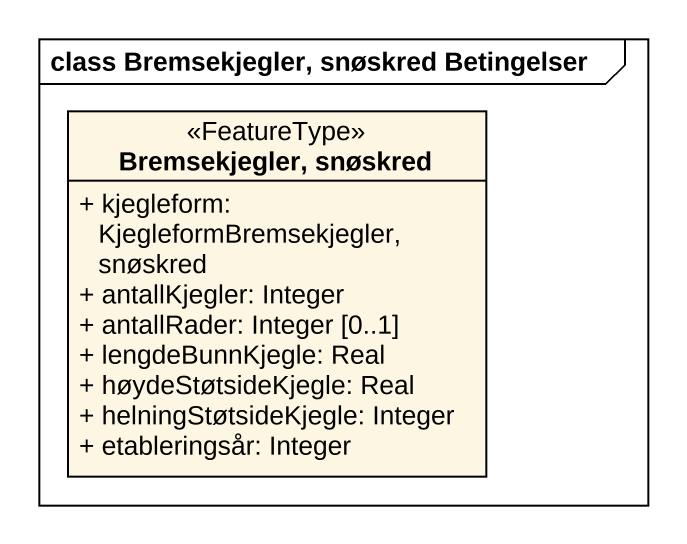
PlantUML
@startuml
mainframe class Bremsekjegler, snøskred Betingelser
hide circle
hide empty members
skinparam classAttributeIconSize 0
class "Bremsekjegler, snøskred" as Bremsekjegler_snøskred <<FeatureType>> {
  + kjegleform: KjegleformBremsekjegler, snøskred
  + antallKjegler: Integer
  + antallRader: Integer [0..1]
  + lengdeBunnKjegle: Real
  + høydeStøtsideKjegle: Real
  + helningStøtsideKjegle: Integer
  + etableringsår: Integer
}
@enduml
